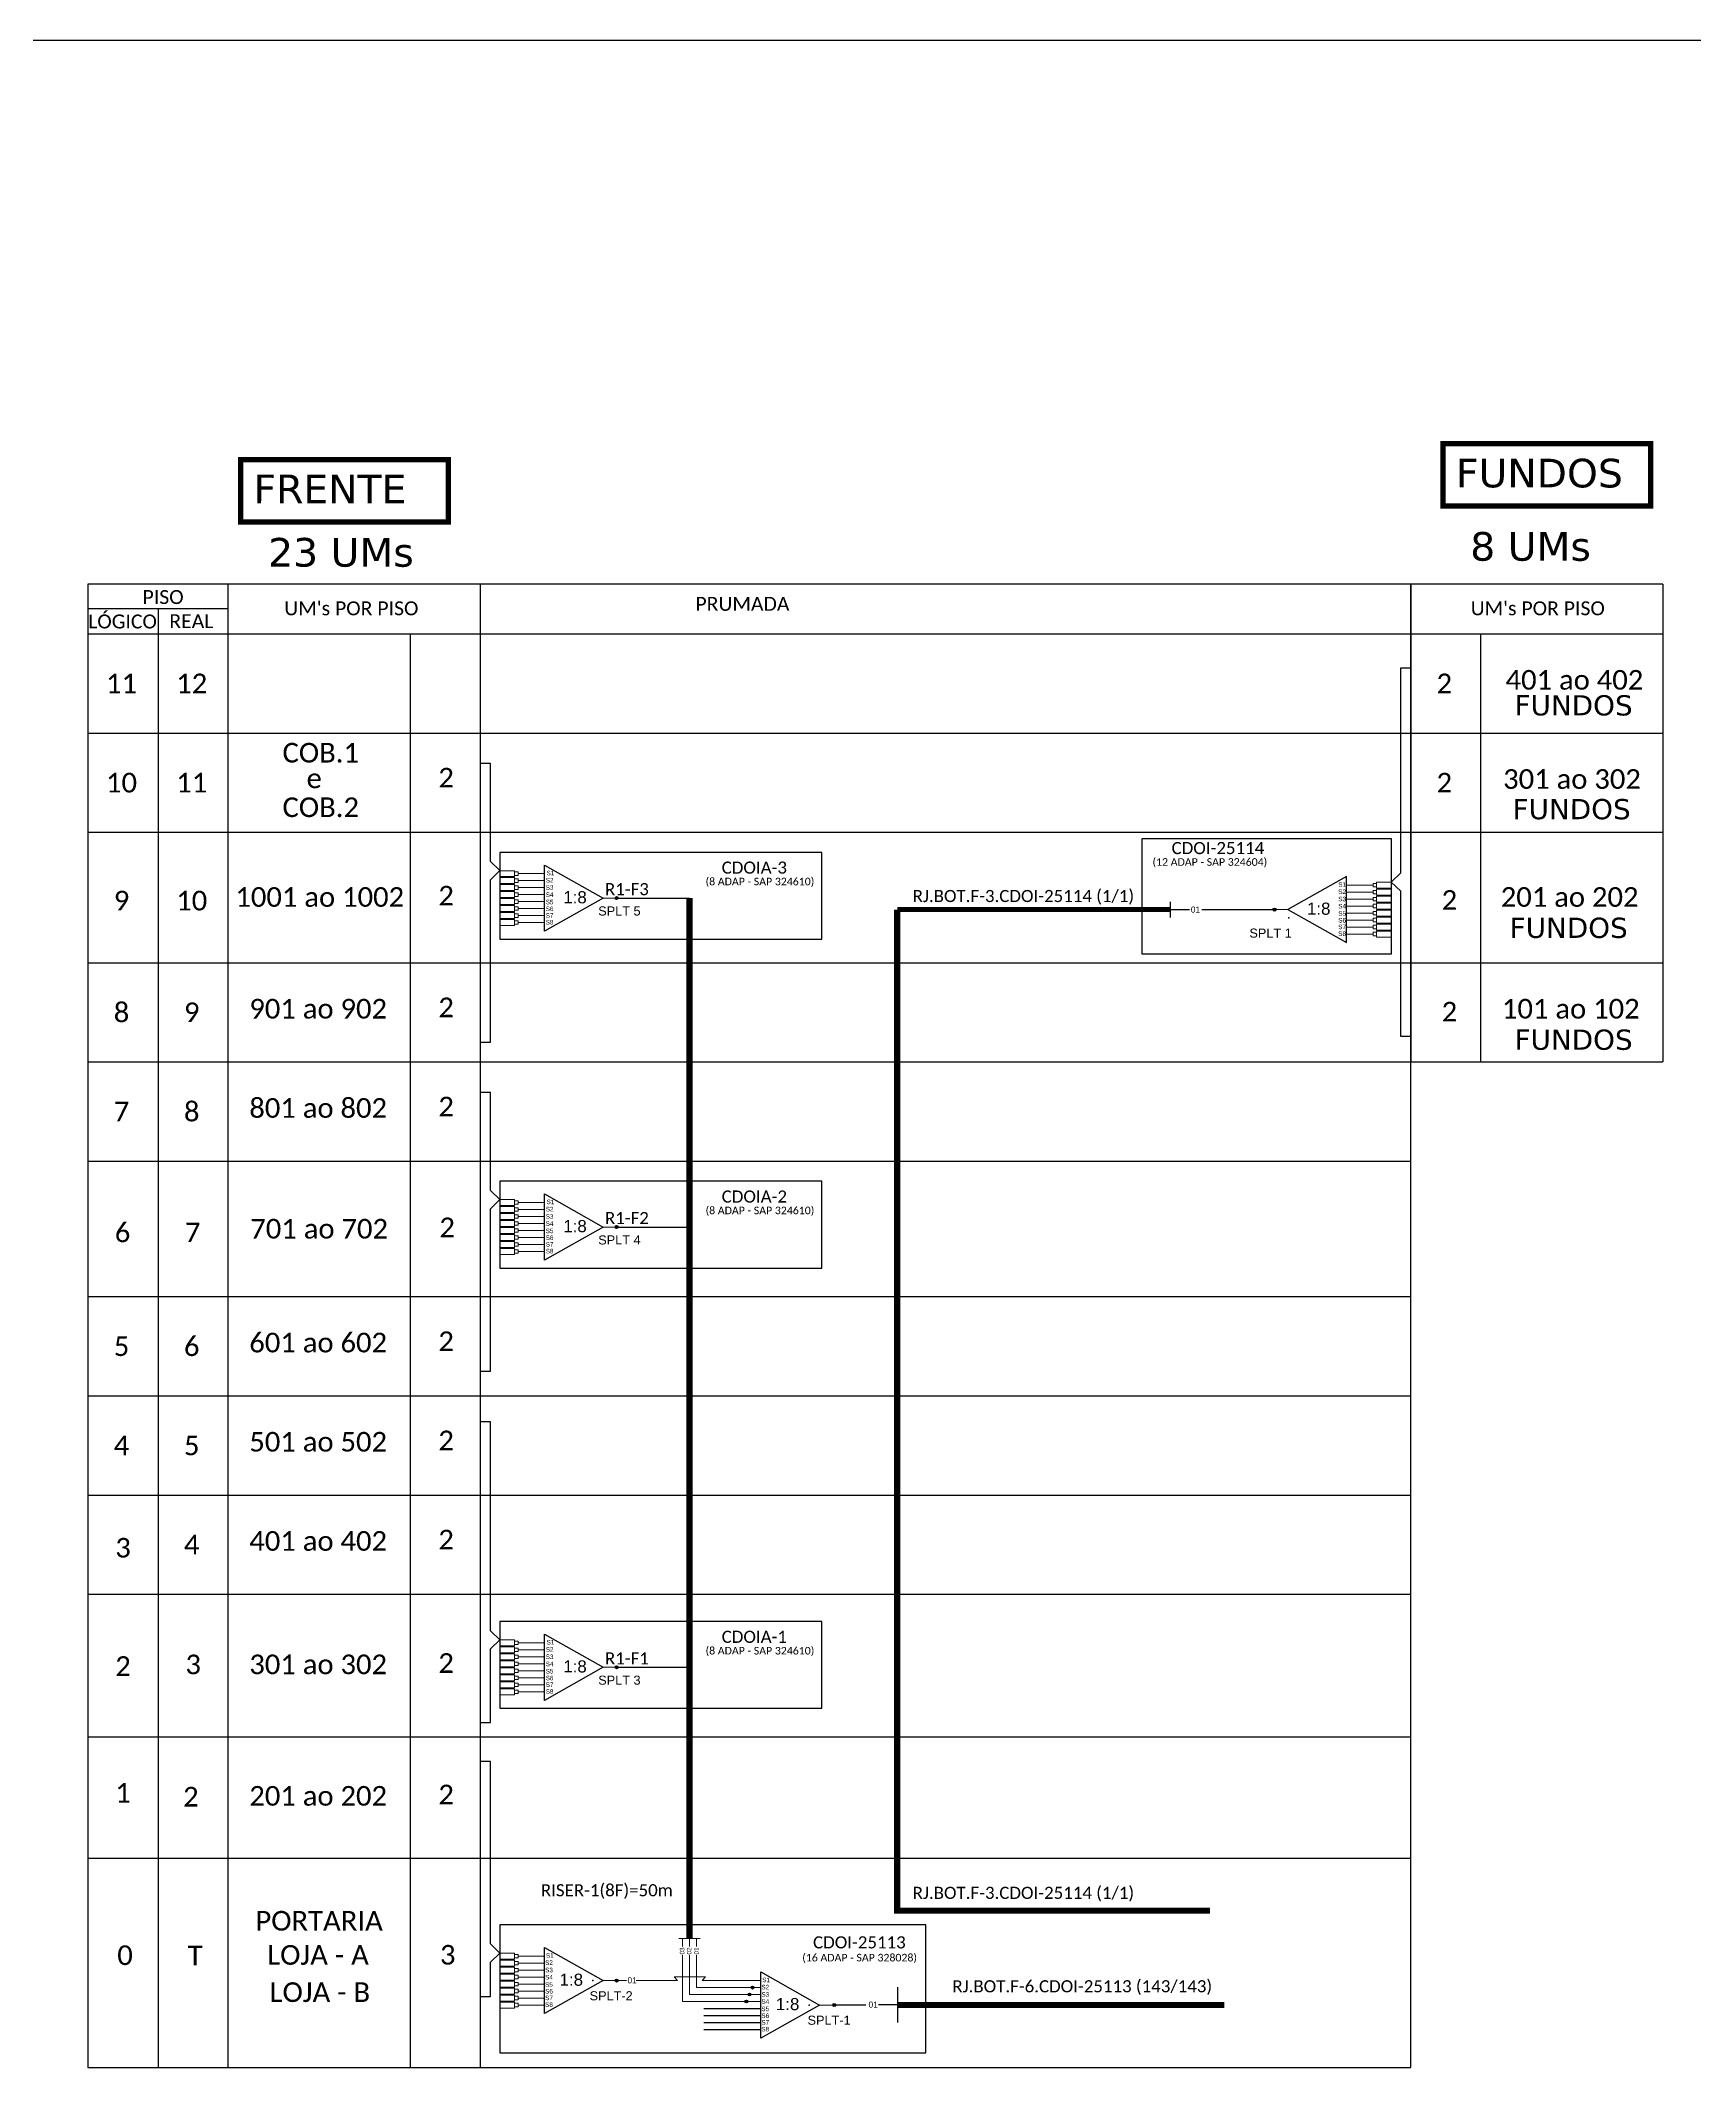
# Model space of a CAD drawing. Extents: x -4 to 837, y 1 to 595.
# Drawn here: x 332.8 to 605.5, y 260.7 to 595.3 of the extents above; entities that cross this region are included whole.
import ezdxf
from ezdxf.enums import TextEntityAlignment as Align

# ---------------------------------------------------------------- set-up
doc = ezdxf.new("R2010")
doc.units = 0
doc.layers.add('CAP a instalar', color=1, linetype='Continuous')
doc.layers.add('label_cabos', color=7, linetype='Continuous')
doc.styles.add('ARIAL', font='arial.ttf')
doc.styles.add('siredit', font='verdana.ttf')
doc.styles.add('WMF-Calibri0', font='calibri.ttf')
doc.linetypes.add('RESERVA', pattern='A,0.5,-0.15,["RESERVA",Standard,S=0.18,R=0,X=0,Y=-0.1],-1.3', length=1.95)

# ---------------------------------------------------------------- blocks, each defined once
blk = doc.blocks.new('SPLITTER_')
blk.add_point((0, 0))
at = {"style": 'ARIAL', "flags": 4}
blk.add_attdef('SPLT', (0, -3.26), '', height=1.5, dxfattribs=at)
blk = doc.blocks.new('SPLITTER FUTURO')
blk.add_point((0, 0))
at = {"style": 'ARIAL', "text_generation_flag": 6, "flags": 4}
for tag, p, height in [('SPLT', (-6.22, -4.1), 1.5), ('INSTAL.', (-6.25, -6.09), 1.25)]:
    blk.add_attdef(tag, p, '', height=height, rotation=180, dxfattribs=at)
blk = doc.blocks.new('SPLT_1-8_SC-APC_ESQ')
at = {"color": 3, "lineweight": 0}
for points in [[(2.41, -3.02), (0, -3.02)], [(2.41, -3.02), (2.41, -4)], [(2.41, -4), (0, -4)], [(2.41, -4.17), (0, -4.17)], [(2.41, -5.16), (0, -5.16)], [(2.41, -5.32), (0, -5.32)], [(2.41, -6.31), (0, -6.31)], [(2.41, -6.48), (0, -6.48)], [(2.41, -4.17), (2.41, -5.16)], [(2.41, -5.32), (2.41, -6.31)], [(2.41, -6.48), (2.41, -7.46)], [(2.99, -3.51), (7.37, -3.51)], [(7.37, -4.66), (2.99, -4.66)], [(7.37, -5.82), (2.99, -5.82)], [(2.41, -7.46), (0, -7.46)], [(2.41, -7.63), (0, -7.63)], [(2.41, -8.62), (0, -8.62)], [(2.41, -8.78), (0, -8.78)], [(2.41, -9.77), (0, -9.77)], [(2.41, -9.94), (0, -9.94)], [(2.41, -7.63), (2.41, -8.62)], [(2.41, -8.78), (2.41, -9.77)], [(2.41, -9.94), (2.41, -10.92)], [(7.37, -6.97), (2.99, -6.97)], [(7.37, -8.12), (2.99, -8.12)], [(7.37, -9.28), (2.99, -9.28)], [(2.41, -10.92), (0, -10.92)], [(2.41, -11.09), (0, -11.09)], [(2.41, -12.08), (0, -12.08)], [(2.41, -11.09), (2.41, -12.08)], [(7.37, -10.43), (2.99, -10.43)], [(7.37, -11.58), (2.99, -11.58)]]:
    blk.add_lwpolyline(points, dxfattribs=at)
for points in [[(2.99, -3.22), (2.41, -3.22), (2.41, -3.8), (2.99, -3.8)], [(2.99, -4.38), (2.41, -4.38), (2.41, -4.95), (2.99, -4.95)], [(2.99, -5.53), (2.41, -5.53), (2.41, -6.1), (2.99, -6.1)], [(2.99, -6.68), (2.41, -6.68), (2.41, -7.26), (2.99, -7.26)], [(2.99, -7.84), (2.41, -7.84), (2.41, -8.41), (2.99, -8.41)], [(2.99, -8.99), (2.41, -8.99), (2.41, -9.56), (2.99, -9.56)], [(2.99, -10.14), (2.41, -10.14), (2.41, -10.72), (2.99, -10.72)], [(2.99, -11.3), (2.41, -11.3), (2.41, -11.87), (2.99, -11.87)]]:
    blk.add_lwpolyline(points, close=True, dxfattribs=at)
at = {"color": 1}
blk.add_lwpolyline([(7.37, -2.1), (17.04, -7.55), (7.37, -13), (7.37, -2.1)], dxfattribs=at)
at = {"color": 1, "lineweight": 0}
blk.add_lwpolyline([(17.04, -7.55), (19.26, -7.55)], dxfattribs=at)
at = {"color": 1, "style": 'ARIAL'}
for s, height, p in [('S1', 0.75, (7.7, -3.78)), ('S3', 0.75, (7.55, -6.18)), ('S4', 0.75, (7.55, -7.36)), ('S2', 0.75, (7.56, -4.97)), ('1:8', 2, (10.45, -8.4)), ('S5', 0.75, (7.55, -8.57)), ('S6', 0.75, (7.55, -9.69)), ('S7', 0.75, (7.55, -10.78)), ('S8', 0.75, (7.55, -11.9))]:
    blk.add_text(s, height=height, dxfattribs=at).set_placement(p)
blk = doc.blocks.new('SPLT_1-8_SC-APC')
at = {"color": 1}
blk.add_lwpolyline([(-7.37, -2.1), (-17.04, -7.55), (-7.37, -13), (-7.37, -2.1)], dxfattribs=at)
at = {"color": 3, "lineweight": 0}
for points in [[(-2.99, -3.22), (-2.41, -3.22), (-2.41, -3.8), (-2.99, -3.8)], [(-2.99, -4.38), (-2.41, -4.38), (-2.41, -4.95), (-2.99, -4.95)], [(-2.99, -5.53), (-2.41, -5.53), (-2.41, -6.1), (-2.99, -6.1)], [(-2.99, -6.68), (-2.41, -6.68), (-2.41, -7.26), (-2.99, -7.26)], [(-2.99, -7.84), (-2.41, -7.84), (-2.41, -8.41), (-2.99, -8.41)], [(-2.99, -8.99), (-2.41, -8.99), (-2.41, -9.56), (-2.99, -9.56)], [(-2.99, -10.14), (-2.41, -10.14), (-2.41, -10.72), (-2.99, -10.72)], [(-2.99, -11.3), (-2.41, -11.3), (-2.41, -11.87), (-2.99, -11.87)]]:
    blk.add_lwpolyline(points, close=True, dxfattribs=at)
for points in [[(-2.41, -3.02), (-2.41, -4)], [(-2.41, -3.02), (0, -3.02)], [(-2.99, -3.51), (-7.37, -3.51)], [(-7.37, -4.66), (-2.99, -4.66)], [(-7.37, -5.82), (-2.99, -5.82)], [(-2.41, -4), (0, -4)], [(-2.41, -4.17), (-2.41, -5.16)], [(-2.41, -4.17), (0, -4.17)], [(-2.41, -5.16), (0, -5.16)], [(-2.41, -5.32), (-2.41, -6.31)], [(-2.41, -5.32), (0, -5.32)], [(-2.41, -6.31), (0, -6.31)], [(-2.41, -6.48), (-2.41, -7.46)], [(-2.41, -6.48), (0, -6.48)], [(-7.37, -6.97), (-2.99, -6.97)], [(-7.37, -8.12), (-2.99, -8.12)], [(-7.37, -9.28), (-2.99, -9.28)], [(-2.41, -7.46), (0, -7.46)], [(-2.41, -7.63), (-2.41, -8.62)], [(-2.41, -7.63), (0, -7.63)], [(-2.41, -8.62), (0, -8.62)], [(-2.41, -8.78), (-2.41, -9.77)], [(-2.41, -8.78), (0, -8.78)], [(-2.41, -9.77), (0, -9.77)], [(-2.41, -9.94), (-2.41, -10.92)], [(-2.41, -9.94), (0, -9.94)], [(-7.37, -10.43), (-2.99, -10.43)], [(-7.37, -11.58), (-2.99, -11.58)], [(-2.41, -10.92), (0, -10.92)], [(-2.41, -11.09), (-2.41, -12.08)], [(-2.41, -11.09), (0, -11.09)], [(-2.41, -12.08), (0, -12.08)]]:
    blk.add_lwpolyline(points, dxfattribs=at)
at = {"color": 1, "lineweight": 0}
blk.add_lwpolyline([(-17.04, -7.55), (-19.26, -7.55)], dxfattribs=at)
at = {"color": 1, "style": 'ARIAL'}
for s, height, p in [('S1', 0.75, (-8.74, -3.78)), ('1:8', 2, (-13.91, -8.4)), ('S2', 0.75, (-8.74, -4.97)), ('S3', 0.75, (-8.74, -6.18)), ('S4', 0.75, (-8.74, -7.36)), ('S5', 0.75, (-8.74, -8.57)), ('S6', 0.75, (-8.74, -9.69)), ('S7', 0.75, (-8.74, -10.78)), ('S8', 0.75, (-8.74, -11.9))]:
    blk.add_text(s, height=height, dxfattribs=at).set_placement(p)

msp = doc.modelspace()

# ---------------------------------------------------------------- hatches: boundary and pattern name
h = msp.add_hatch(color=3)
h.dxf.hatch_style = 1
edge = h.paths.add_edge_path()
edge.add_arc((427.82, 453.73), 0.242, 0, 360)
h = msp.add_hatch(color=3)
h.dxf.hatch_style = 1
edge = h.paths.add_edge_path()
edge.add_arc((536.34, 451.83), 0.256, 0, 360)
h = msp.add_hatch(color=3)
h.dxf.hatch_style = 1
edge = h.paths.add_edge_path()
edge.add_arc((427.82, 399.44), 0.242, 0, 360)
h = msp.add_hatch(color=3)
h.dxf.hatch_style = 1
edge = h.paths.add_edge_path()
edge.add_arc((427.82, 326.78), 0.242, 0, 360)
h = msp.add_hatch(color=3)
h.dxf.hatch_style = 1
edge = h.paths.add_edge_path()
edge.add_arc((427.82, 275.07), 0.242, 0, 360)
h = msp.add_hatch(color=3)
h.dxf.hatch_style = 1
edge = h.paths.add_edge_path()
edge.add_arc((449.23, 271.62), 0.242, 0, 360)
h = msp.add_hatch(color=3)
h.dxf.hatch_style = 1
edge = h.paths.add_edge_path()
edge.add_arc((449.73, 272.77), 0.242, 0, 360)
h = msp.add_hatch(color=3)
h.dxf.hatch_style = 1
edge = h.paths.add_edge_path()
edge.add_arc((450.23, 273.92), 0.242, 0, 360)
h = msp.add_hatch(color=3)
h.dxf.hatch_style = 1
edge = h.paths.add_edge_path()
edge.add_arc((463.72, 271.04), 0.242, 0, 360)

# ---------------------------------------------------------------- linework, layer by layer
for p, q in [((837.17, 595.26), (-3.83, 595.26)), ((340.6, 497.34), (600.41, 497.34))]:
    msp.add_line(p, q)
at = {"color": 5}
for p, q in [((427.82, 453.73), (439.84, 453.73)), ((427.82, 399.44), (439.84, 399.44)), ((427.82, 326.78), (439.84, 326.78))]:
    msp.add_line(p, q, dxfattribs=at)
at = {"color": 1}
msp.add_line((519.15, 453.12), (519.15, 450.55), dxfattribs=at)
at = {"color": 5, "lineweight": 0}
msp.add_line((438.07, 281.99), (441.61, 281.99), dxfattribs=at)
for points in [[(340.6, 505.56), (340.6, 260.73)], [(600.41, 505.56), (340.6, 505.56)], [(340.6, 260.73), (558.82, 260.73), (558.82, 505.56)], [(363.75, 260.73), (363.75, 505.56)], [(405.34, 260.73), (405.34, 505.56)], [(558.82, 505.56), (558.82, 426.68)], [(600.41, 505.56), (600.41, 426.68)], [(352.17, 501.45), (352.17, 260.73)], [(393.77, 497.34), (393.77, 260.73)], [(570.39, 426.68), (570.39, 497.34)], [(340.6, 480.97), (600.41, 480.97)], [(340.6, 464.59), (600.41, 464.59)], [(340.6, 443.05), (600.41, 443.05)], [(340.6, 426.68), (600.41, 426.68)], [(340.6, 410.31), (558.82, 410.31)], [(340.6, 387.95), (558.82, 387.95)], [(340.6, 371.58), (558.82, 371.58)], [(340.6, 355.21), (558.82, 355.21)], [(340.6, 338.84), (558.82, 338.84)], [(340.6, 315.29), (558.82, 315.29)], [(340.6, 295.3), (558.82, 295.3)]]:
    msp.add_lwpolyline(points)
at = {"color": 0}
msp.add_lwpolyline([(363.75, 501.45), (340.6, 501.45)], dxfattribs=at)
at = {"color": 3}
for points in [[(558.82, 430.87), (557.17, 430.87), (557.17, 454.85), (555.6, 456.36), (557.17, 457.87), (557.17, 491.75), (558.82, 491.75)], [(405.34, 429.96), (406.99, 429.96), (406.99, 456.75), (408.56, 458.26), (406.99, 459.77), (406.99, 475.92), (405.34, 475.92)], [(519.15, 451.83), (522.31, 451.83)], [(524.38, 451.83), (536.34, 451.83)], [(405.34, 375.67), (406.99, 375.67), (406.99, 402.46), (408.56, 403.97), (406.99, 405.48), (406.99, 421.63), (405.34, 421.63)], [(405.34, 317.65), (406.99, 317.65), (406.99, 329.8), (408.56, 331.31), (406.99, 332.81), (406.99, 367.29), (405.34, 367.29)], [(405.34, 272.43), (406.99, 272.43), (406.99, 278.09), (408.56, 279.6), (406.99, 281.11), (406.99, 311.25), (405.34, 311.25)], [(468.95, 271.04), (463.72, 271.04)], [(474.19, 271.05), (471.03, 271.05)]]:
    msp.add_lwpolyline(points, dxfattribs=at)
at = {"color": 1}
for points in [[(514.51, 463.58), (555.6, 463.58), (555.6, 444.47), (514.51, 444.47)], [(461.69, 461.27), (408.56, 461.27), (408.56, 446.96), (461.69, 446.96)], [(461.69, 406.99), (408.56, 406.99), (408.56, 392.67), (461.69, 392.67)], [(461.69, 334.32), (408.56, 334.32), (408.56, 320.01), (461.69, 320.01)], [(478.82, 284.28), (408.56, 284.28), (408.56, 263.16), (478.82, 263.16)]]:
    msp.add_lwpolyline(points, close=True, dxfattribs=at)
at = {"color": 5, "const_width": 1}
msp.add_lwpolyline([(439.84, 281.99), (439.84, 453.73)], dxfattribs=at)
at = {"color": 1, "const_width": 1}
for points in [[(474.1, 451.84), (474.1, 286.59), (525.72, 286.59)], [(528.08, 271.05), (474.19, 271.05)]]:
    msp.add_lwpolyline(points, dxfattribs=at)
at = {"color": 1}
msp.add_lwpolyline([(474.1, 451.84, 0.8, 0.8, 0), (519.15, 451.83, 0.8, 0.8, 0)], format="xyseb", dxfattribs=at)
at = {"color": 5, "lineweight": 0}
for points in [[(438.69, 281.99), (438.69, 280.7)], [(439.84, 281.99), (439.84, 280.7)], [(441, 281.99), (441, 280.7)], [(448.99, 271.62), (438.69, 271.62), (438.69, 279.28)], [(449.49, 272.77), (439.84, 272.77), (439.84, 279.27)], [(449.99, 273.92), (441, 273.92), (441, 279.28)]]:
    msp.add_lwpolyline(points, dxfattribs=at)
at = {"color": 3, "lineweight": 0}
for points in [[(410.97, 279.6), (408.56, 279.6)], [(410.97, 278.62), (408.56, 278.62)], [(410.97, 278.45), (408.56, 278.45)], [(410.97, 279.6), (410.97, 278.62)], [(410.97, 278.45), (410.97, 277.46)], [(411.55, 279.11), (415.93, 279.11)], [(415.93, 277.96), (411.55, 277.96)], [(410.97, 277.46), (408.56, 277.46)], [(410.97, 277.3), (408.56, 277.3)], [(410.97, 276.31), (408.56, 276.31)], [(410.97, 276.14), (408.56, 276.14)], [(410.97, 275.16), (408.56, 275.16)], [(410.97, 274.99), (408.56, 274.99)], [(410.97, 277.3), (410.97, 276.31)], [(410.97, 276.14), (410.97, 275.16)], [(410.97, 274.99), (410.97, 274)], [(415.93, 276.8), (411.55, 276.8)], [(415.93, 275.65), (411.55, 275.65)], [(415.93, 274.5), (411.55, 274.5)], [(410.97, 274), (408.56, 274)], [(410.97, 273.84), (408.56, 273.84)], [(410.97, 272.85), (408.56, 272.85)], [(410.97, 272.68), (408.56, 272.68)], [(410.97, 271.7), (408.56, 271.7)], [(410.97, 271.53), (408.56, 271.53)], [(410.97, 273.84), (410.97, 272.85)], [(410.97, 272.68), (410.97, 271.7)], [(410.97, 271.53), (410.97, 270.54)], [(415.93, 273.34), (411.55, 273.34)], [(415.93, 272.19), (411.55, 272.19)], [(415.93, 271.04), (411.55, 271.04)], [(410.97, 270.54), (408.56, 270.54)]]:
    msp.add_lwpolyline(points, dxfattribs=at)
for points in [[(411.55, 279.4), (410.97, 279.4), (410.97, 278.82), (411.55, 278.82)], [(411.55, 278.24), (410.97, 278.24), (410.97, 277.67), (411.55, 277.67)], [(411.55, 277.09), (410.97, 277.09), (410.97, 276.52), (411.55, 276.52)], [(411.55, 275.94), (410.97, 275.94), (410.97, 275.36), (411.55, 275.36)], [(411.55, 274.78), (410.97, 274.78), (410.97, 274.21), (411.55, 274.21)], [(411.55, 273.63), (410.97, 273.63), (410.97, 273.06), (411.55, 273.06)], [(411.55, 272.48), (410.97, 272.48), (410.97, 271.9), (411.55, 271.9)], [(411.55, 271.32), (410.97, 271.32), (410.97, 270.75), (411.55, 270.75)]]:
    msp.add_lwpolyline(points, close=True, dxfattribs=at)
at = {"color": 1}
for points in [[(415.93, 280.52), (425.59, 275.07), (415.93, 269.62), (415.93, 280.52)], [(451.61, 276.49), (461.27, 271.04), (451.61, 265.59), (451.61, 276.49)], [(474.19, 268.13), (474.19, 273.98)]]:
    msp.add_lwpolyline(points, dxfattribs=at)
at = {"color": 1, "lineweight": 0}
for points in [[(425.59, 275.07), (427.82, 275.07)], [(461.27, 271.04), (463.5, 271.04)]]:
    msp.add_lwpolyline(points, dxfattribs=at)
at = {"color": 7, "lineweight": 0}
for points in [[(428.06, 275.07), (429.45, 275.07)], [(431.05, 275.07), (437.87, 275.07)], [(437.87, 275.07), (437.31, 275.7), (438.81, 275.7)], [(441.94, 275.07), (442.49, 275.7), (438.81, 275.7)], [(451.61, 275.07), (441.94, 275.07)], [(451.61, 271.62), (449.23, 271.62)], [(451.61, 272.77), (449.73, 272.77)], [(451.61, 273.92), (450.23, 273.92)]]:
    msp.add_lwpolyline(points, dxfattribs=at)
at = {"color": 8, "linetype": 'RESERVA', "ltscale": 4}
for points in [[(442.22, 270.46), (451.61, 270.46)], [(442.22, 269.31), (451.61, 269.31)], [(442.22, 268.16), (451.61, 268.16)], [(442.22, 267), (451.61, 267)]]:
    msp.add_lwpolyline(points, dxfattribs=at)
at = {"color": 3}
for centre, radius in [((427.82, 453.73), 0.242), ((536.34, 451.83), 0.256), ((427.82, 399.44), 0.242), ((427.82, 326.78), 0.242), ((427.82, 275.07), 0.242), ((449.23, 271.62), 0.242), ((449.73, 272.77), 0.242), ((450.23, 273.92), 0.242), ((463.72, 271.04), 0.242)]:
    msp.add_circle(centre, radius, dxfattribs=at)
at = {"layer": 'CAP a instalar', "color": 7, "linetype": 'Continuous', "ltscale": 5, "const_width": 0.876}
for points in [[(564.16, 528.73), (598.4, 528.72), (598.4, 518.43), (564.15, 518.44)], [(365.79, 526.11), (400.04, 526.1), (400.04, 515.81), (365.79, 515.82)]]:
    msp.add_lwpolyline(points, close=True, dxfattribs=at)

# ---------------------------------------------------------------- block references
for p in [(408.56, 461.27), (408.56, 406.99), (408.56, 334.32)]:
    msp.add_blockref('SPLT_1-8_SC-APC_ESQ', p)
at = {"color": 3}
msp.add_blockref('SPLT_1-8_SC-APC', (555.6, 459.38), dxfattribs=at)
ref = msp.add_blockref('SPLITTER FUTURO', (426.35, 454.94), dxfattribs=dict(xscale=-1))
ref.add_attrib('SPLT', 'SPLT 5', (424.78, 450.85), dxfattribs={"height": 1.5, "rotation": 180, "style": 'ARIAL', "text_generation_flag": 6})
ref = msp.add_blockref('SPLITTER_', (538.73, 450.46), dxfattribs=dict(xscale=-1))
ref.add_attrib('SPLT', 'SPLT 1', (532.2, 447.2), dxfattribs={"height": 1.5, "style": 'ARIAL'})
ref = msp.add_blockref('SPLITTER FUTURO', (426.35, 400.65), dxfattribs=dict(xscale=-1))
ref.add_attrib('SPLT', 'SPLT 4', (424.78, 396.56), dxfattribs={"height": 1.5, "rotation": 180, "style": 'ARIAL', "text_generation_flag": 6})
ref = msp.add_blockref('SPLITTER FUTURO', (426.35, 327.99), dxfattribs=dict(xscale=-1))
ref.add_attrib('SPLT', 'SPLT 3', (424.78, 323.9), dxfattribs={"height": 1.5, "rotation": 180, "style": 'ARIAL', "text_generation_flag": 6})
ref = msp.add_blockref('SPLITTER_', (423.91, 275.07))
ref.add_attrib('SPLT', 'SPLT-2', (423.36, 271.81), dxfattribs={"height": 1.5, "style": 'ARIAL'})
ref = msp.add_blockref('SPLITTER_', (459.59, 271.04))
ref.add_attrib('SPLT', 'SPLT-1', (459.31, 267.78), dxfattribs={"height": 1.5, "style": 'ARIAL'})

# ---------------------------------------------------------------- texts
at = {"color": 0, "style": 'WMF-Calibri0'}
for s, p in [('     PISO', (345.56, 502.26)), ("UM's POR PISO", (372.99, 500.4)), ('PRUMADA', (440.81, 501.14)), ("UM's POR PISO", (568.71, 500.4)), ('  LÓGICO', (339.02, 498.23)), ('    REAL', (350.78, 498.28))]:
    msp.add_text(s, height=2.3, dxfattribs=at).set_placement(p)
at = {"color": 7, "style": 'WMF-Calibri0'}
for s, p in [('401 ao 402', (574.46, 488.13)), ('COB.1 ', (372.7, 476.1)), ('301 ao 302', (574.06, 471.76)), (' e ', (375.53, 471.87)), ('COB.2', (372.7, 467.1)), ('1001 ao 1002', (364.92, 452.29)), ('201 ao 202', (573.67, 452.29)), ('901 ao 902', (367.22, 433.85)), ('101 ao 102', (573.86, 433.85)), ('801 ao 802', (367.22, 417.47)), ('701 ao 702', (367.38, 397.54)), ('601 ao 602', (367.22, 378.75)), ('501 ao 502', (367.22, 362.38)), ('401 ao 402', (367.22, 346.01)), ('301 ao 302', (367.22, 325.64)), ('201 ao 202', (367.22, 303.94)), ('PORTARIA', (368.23, 283.32)), ('LOJA - A', (370.19, 277.69)), ('LOJA - B', (370.58, 271.54))]:
    msp.add_text(s, height=3.24, dxfattribs=at).set_placement(p)
at = {"color": 1}
for s, height, style, p in [('CDOI-25114', 2, 'WMF-Calibri0', (519.37, 460.98)), ('CDOIA-3', 2, 'WMF-Calibri0', (445.15, 457.76)), ('RJ.BOT.F-3.CDOI-25114 (1/1)', 2, 'WMF-Calibri0', (476.65, 453.07)), ('CDOIA-2', 2, 'WMF-Calibri0', (445.15, 403.47)), ('CDOIA-1', 2, 'WMF-Calibri0', (445.15, 330.81)), ('RJ.BOT.F-3.CDOI-25114 (1/1)', 2, 'WMF-Calibri0', (476.65, 288.55)), ('CDOI-25113', 2, 'WMF-Calibri0', (460.22, 280.38)), ('S2', 0.75, 'ARIAL', (416.02, 277.65)), ('S1', 0.75, 'ARIAL', (416.16, 278.84)), ('S3', 0.75, 'ARIAL', (416.02, 276.44)), ('S5', 0.75, 'ARIAL', (416.01, 274.05)), ('S4', 0.75, 'ARIAL', (416.02, 275.26)), ('1:8', 2, 'ARIAL', (418.4, 274.22)), ('S2', 0.75, 'ARIAL', (451.7, 273.62)), ('S1', 0.75, 'ARIAL', (451.84, 274.8)), ('RJ.BOT.F-6.CDOI-25113 (143/143)', 2, 'WMF-Calibri0', (483.2, 273.13)), ('S6', 0.75, 'ARIAL', (416.02, 272.93)), ('S7', 0.75, 'ARIAL', (416.02, 271.84)), ('S8', 0.75, 'ARIAL', (416.01, 270.72)), ('S3', 0.75, 'ARIAL', (451.7, 272.41)), ('S4', 0.75, 'ARIAL', (451.7, 271.23)), ('1:8', 2, 'ARIAL', (454.08, 270.19)), ('S5', 0.75, 'ARIAL', (451.69, 270.02)), ('S6', 0.75, 'ARIAL', (451.7, 268.9)), ('S7', 0.75, 'ARIAL', (451.7, 267.8)), ('S8', 0.75, 'ARIAL', (451.69, 266.68))]:
    msp.add_text(s, height=height, dxfattribs=dict(at, style=style)).set_placement(p)
at = {"color": 1, "style": 'WMF-Calibri0'}
for s, p in [('(12 ADAP - SAP 324604)', (525.68, 459.06)), ('(8 ADAP - SAP 324610)', (451.46, 455.84)), ('(8 ADAP - SAP 324610)', (451.46, 401.55)), ('(8 ADAP - SAP 324610)', (451.46, 328.89)), ('(16 ADAP - SAP 328028)', (467.9, 278.23))]:
    msp.add_text(s, height=1.25, dxfattribs=at).set_placement(p, align=Align.CENTER)
at = {"color": 5, "style": 'WMF-Calibri0'}
for s, p in [('R1-F3', (425.89, 454.2)), ('R1-F2', (425.89, 399.92)), ('R1-F1', (425.89, 327.25)), ('RISER-1(8F)=50m', (415.32, 288.98))]:
    msp.add_text(s, height=2, dxfattribs=at).set_placement(p)
at = {"style": 'ARIAL'}
for p in [(523.31, 451.83), (430.38, 275.11), (470.14, 271.1)]:
    msp.add_text('01', height=1, dxfattribs=at).set_placement(p, align=Align.MIDDLE_CENTER)
for s, p in [('03', (438.62, 279.96)), ('02', (439.78, 279.96)), ('01', (440.98, 279.96))]:
    msp.add_text(s, height=0.75, rotation=90, dxfattribs=at).set_placement(p, align=Align.MIDDLE_CENTER)
at = {"color": 7, "style": 'WMF-Calibri0'}
for tag, flags, p in [('11', 4, (346.14, 489.16)), ('12', 4, (357.72, 489.16)), ('2', 4, (564.36, 489.16)), ('2', 4, (399.69, 473.6)), ('10', 4, (346.14, 472.78)), ('11', 4, (357.72, 472.78)), ('2', 4, (564.36, 472.78)), ('9', 4, (346.14, 453.31)), ('10', 4, (357.72, 453.31)), ('2', 4, (399.69, 454.13)), ('2', 4, (565.2, 453.42)), ('8', 4, (346.14, 434.87)), ('9', 4, (357.72, 434.87)), ('2', 4, (399.69, 435.69)), ('2', 4, (565.2, 434.98)), ('7', 4, (346.14, 418.5)), ('8', 4, (357.72, 418.5)), ('2', 4, (399.69, 419.32)), ('6', 4, (346.31, 398.56)), ('7', 4, (357.88, 398.56)), ('2', 4, (399.86, 399.38)), ('5', 4, (346.14, 379.77)), ('6', 4, (357.72, 379.77)), ('2', 4, (399.69, 380.59)), ('4', 4, (346.14, 363.4)), ('5', 4, (357.72, 363.4)), ('2', 4, (399.69, 364.22)), ('3', 4, (346.39, 346.51)), ('4', 4, (357.72, 347.02)), ('2', 4, (399.69, 347.85)), ('2', 4, (346.39, 326.98)), ('3', 4, (357.96, 327.25)), ('2', 4, (399.69, 327.48)), ('1', 4, (346.39, 306.07)), ('2', 4, (357.58, 305.42)), ('2', 4, (399.69, 305.78)), ('0', 4, (346.72, 279.26)), ('T', 12, (358.29, 279.19)), ('3', 4, (399.95, 279.33))]:
    msp.add_attdef(tag, text='XX', height=3.24, dxfattribs=dict(at, flags=flags)).set_placement(p, align=Align.MIDDLE_CENTER)
at = {"layer": 'label_cabos', "color": 7, "style": 'siredit'}
for s, height, p in [('FUNDOS', 4.727, (566.27, 521.52, 28)), ('FRENTE', 4.727, (367.9, 518.9, 28)), ('23 UMs', 4.727, (370.32, 508.44, 28)), ('8 UMs', 4.727, (568.63, 509.42, 28)), ('FUNDOS', 3.342, (575.95, 483.88, 19.79)), ('FUNDOS', 3.342, (575.63, 466.75, 19.79)), ('FUNDOS', 3.342, (575.14, 447.16, 19.79)), ('FUNDOS', 3.342, (575.95, 428.7, 19.79))]:
    msp.add_text(s, height=height, rotation=359.9611, dxfattribs=at).set_placement(p)

doc.saveas('drawing.dxf')
